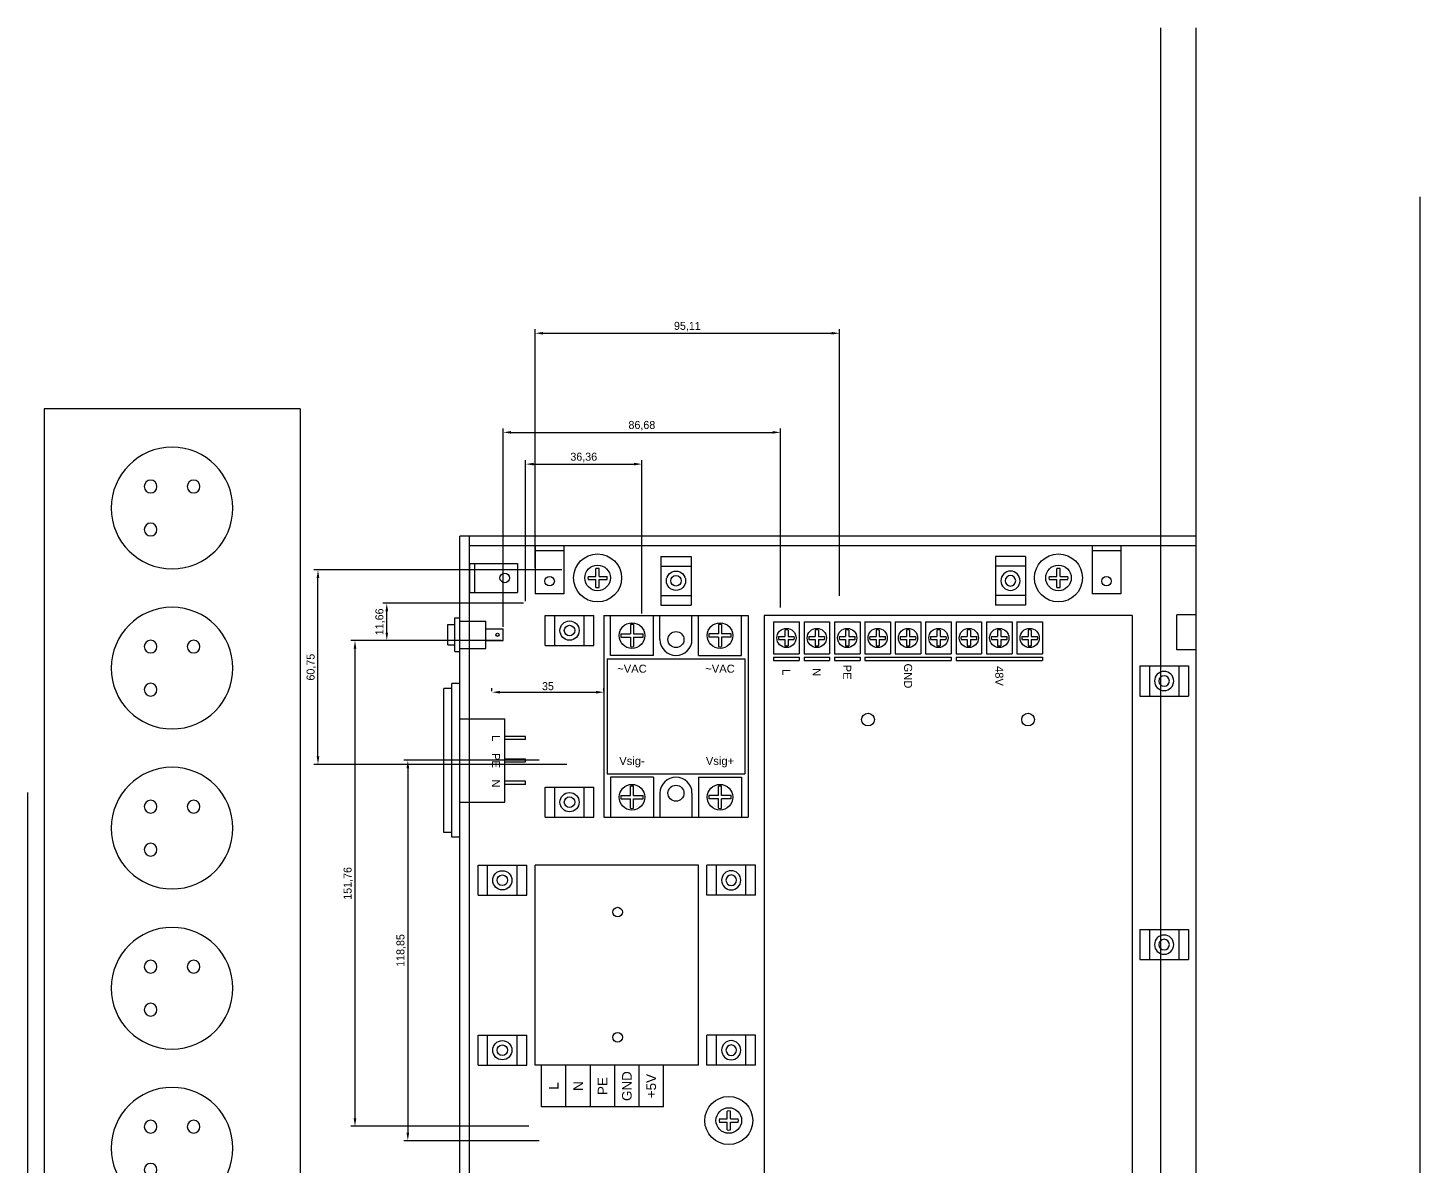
# Model space of a CAD drawing. Header units: millimetres. Extents: x 568 to 6362, y 128 to 4828.
# Drawn here: x 1117.5 to 1552.5, y 1279.4 to 1635 of the extents above; entities that cross this region are included whole.
import ezdxf

# ---------------------------------------------------------------- set-up
doc = ezdxf.new("R2010")
doc.units = ezdxf.units.MM
doc.dimstyles.new('ISO-25', dxfattribs={"dimtxt": 2.5, "dimasz": 2.5, "dimexe": 1.25, "dimexo": 0.625, "dimtad": 1, "dimtxsty": 'Standard', "dimcen": 2.5, "dimadec": 0, "dimazin": 0, "dimtfac": 1, "dimtmove": 0, "dimatfit": 3, "dimfxl": 1, "dimarcsym": 0})

# ---------------------------------------------------------------- blocks, each defined once
blk = doc.blocks.new('Z$W@#4827')
at = {"color": 102}
for p, q in [((0, 115), (0, 0)), ((0, 115), (215, 115)), ((215, 115), (215, 0)), ((2, 79), (2, 87)), ((2, 87), (12, 87)), ((12, 79), (12, 87)), ((13, 60), (13, 87)), ((13, 87), (14, 87)), ((14, 60), (14, 87)), ((4.55, 83.5), (6.5, 83.5)), ((6.5, 83.5), (6.5, 85.45)), ((7.5, 83.5), (7.5, 85.45)), ((7.5, 83.5), (9.45, 83.5)), ((2, 79), (12, 79)), ((4.55, 82.5), (6.5, 82.5)), ((6.5, 80.55), (6.5, 82.5)), ((7.5, 80.55), (7.5, 82.5)), ((7.5, 82.5), (9.45, 82.5)), ((2, 69.5), (2, 77.5)), ((2, 77.5), (12, 77.5)), ((4.55, 74), (6.5, 74)), ((6.5, 74), (6.5, 75.95)), ((7.5, 74), (7.5, 75.95)), ((7.5, 74), (9.45, 74)), ((12, 69.5), (12, 77.5)), ((4.55, 73), (6.5, 73)), ((6.5, 71.05), (6.5, 73)), ((7.5, 71.05), (7.5, 73)), ((7.5, 73), (9.45, 73)), ((2, 69.5), (12, 69.5)), ((2, 60), (2, 68)), ((2, 68), (12, 68)), ((6.5, 64.5), (6.5, 66.45)), ((7.5, 64.5), (7.5, 66.45)), ((12, 60), (12, 68)), ((4.55, 64.5), (6.5, 64.5)), ((4.55, 63.5), (6.5, 63.5)), ((6.5, 61.55), (6.5, 63.5)), ((7.5, 64.5), (9.45, 64.5)), ((7.5, 61.55), (7.5, 63.5)), ((7.5, 63.5), (9.45, 63.5)), ((2, 60), (12, 60)), ((2, 50.5), (2, 58.5)), ((2, 58.5), (12, 58.5)), ((6.5, 55), (6.5, 56.95)), ((7.5, 55), (7.5, 56.95)), ((12, 50.5), (12, 58.5)), ((13, 60), (14, 60)), ((13, 31.5), (13, 58.5)), ((13, 58.5), (14, 58.5)), ((14, 31.5), (14, 58.5)), ((4.55, 55), (6.5, 55)), ((4.55, 54), (6.5, 54)), ((6.5, 52.05), (6.5, 54)), ((7.5, 55), (9.45, 55)), ((7.5, 52.05), (7.5, 54)), ((7.5, 54), (9.45, 54)), ((2, 50.5), (12, 50.5)), ((2, 41), (2, 49)), ((2, 49), (12, 49)), ((12, 41), (12, 49)), ((4.55, 45.5), (6.5, 45.5)), ((4.55, 44.5), (6.5, 44.5)), ((6.5, 45.5), (6.5, 47.45)), ((6.5, 42.55), (6.5, 44.5)), ((7.5, 45.5), (7.5, 47.45)), ((7.5, 45.5), (9.45, 45.5)), ((7.5, 42.55), (7.5, 44.5)), ((7.5, 44.5), (9.45, 44.5)), ((2, 41), (12, 41)), ((2, 31.5), (2, 39.5)), ((2, 39.5), (12, 39.5)), ((12, 31.5), (12, 39.5)), ((4.55, 36), (6.5, 36)), ((4.55, 35), (6.5, 35)), ((6.5, 36), (6.5, 37.95)), ((6.5, 33.05), (6.5, 35)), ((7.5, 36), (7.5, 37.95)), ((7.5, 36), (9.45, 36)), ((7.5, 33.05), (7.5, 35)), ((7.5, 35), (9.45, 35)), ((2, 31.5), (12, 31.5)), ((13, 31.5), (14, 31.5)), ((2, 22), (2, 30)), ((2, 30), (12, 30)), ((4.55, 26.5), (6.5, 26.5)), ((6.5, 26.5), (6.5, 28.45)), ((7.5, 26.5), (7.5, 28.45)), ((7.5, 26.5), (9.45, 26.5)), ((12, 22), (12, 30)), ((13, 22), (13, 30)), ((13, 30), (14, 30)), ((14, 22), (14, 30)), ((2, 22), (12, 22)), ((4.55, 25.5), (6.5, 25.5)), ((6.5, 23.55), (6.5, 25.5)), ((7.5, 23.55), (7.5, 25.5)), ((7.5, 25.5), (9.45, 25.5)), ((13, 22), (14, 22)), ((2, 12.5), (2, 20.5)), ((2, 20.5), (12, 20.5)), ((6.5, 17), (6.5, 18.95)), ((7.5, 17), (7.5, 18.95)), ((12, 12.5), (12, 20.5)), ((13, 12.5), (13, 20.5)), ((13, 20.5), (14, 20.5)), ((14, 12.5), (14, 20.5)), ((4.55, 17), (6.5, 17)), ((4.55, 16), (6.5, 16)), ((6.5, 14.05), (6.5, 16)), ((7.5, 17), (9.45, 17)), ((7.5, 14.05), (7.5, 16)), ((7.5, 16), (9.45, 16)), ((2, 12.5), (12, 12.5)), ((2, 3), (2, 11)), ((2, 11), (12, 11)), ((6.5, 7.5), (6.5, 9.45)), ((7.5, 7.5), (7.5, 9.45)), ((12, 3), (12, 11)), ((13, 12.5), (14, 12.5)), ((13, 3), (13, 11)), ((13, 11), (14, 11)), ((14, 3), (14, 11)), ((4.55, 7.5), (6.5, 7.5)), ((4.55, 6.5), (6.5, 6.5)), ((6.5, 4.55), (6.5, 6.5)), ((7.5, 7.5), (9.45, 7.5)), ((7.5, 4.55), (7.5, 6.5)), ((7.5, 6.5), (9.45, 6.5)), ((0, 0), (215, 0)), ((2, 3), (12, 3)), ((13, 3), (14, 3))]:
    blk.add_line(p, q, dxfattribs=at)
for centre, radius in [((7, 83), 3), ((32.5, 82.5), 2), ((182.5, 82.5), 2), ((7, 73.5), 3), ((7, 64), 3), ((7, 54.5), 3), ((7, 45), 3), ((7, 35.5), 3), ((32.5, 32.5), 2), ((182.5, 32.5), 2), ((7, 26), 3), ((7, 16.5), 3), ((7, 7), 3)]:
    blk.add_circle(centre, radius, dxfattribs=at)
for centre, start, end in [((7, 83), 168.463, 191.537), ((7, 83), 78.463, 101.537), ((7, 83), 348.463, 11.537), ((7, 83), 258.463, 281.537), ((7, 73.5), 168.463, 191.537), ((7, 73.5), 78.463, 101.537), ((7, 73.5), 348.463, 11.537), ((7, 73.5), 258.463, 281.537), ((7, 64), 78.463, 101.537), ((7, 64), 168.463, 191.537), ((7, 64), 258.463, 281.537), ((7, 64), 348.463, 11.537), ((7, 54.5), 78.463, 101.537), ((7, 54.5), 168.463, 191.537), ((7, 54.5), 348.463, 11.537), ((7, 54.5), 258.463, 281.537), ((7, 45), 168.463, 191.537), ((7, 45), 78.463, 101.537), ((7, 45), 348.463, 11.537), ((7, 45), 258.463, 281.537), ((7, 35.5), 168.463, 191.537), ((7, 35.5), 78.463, 101.537), ((7, 35.5), 348.463, 11.537), ((7, 35.5), 258.463, 281.537), ((7, 26), 168.463, 191.537), ((7, 26), 78.463, 101.537), ((7, 26), 348.463, 11.537), ((7, 26), 258.463, 281.537), ((7, 16.5), 78.463, 101.537), ((7, 16.5), 168.463, 191.537), ((7, 16.5), 258.463, 281.537), ((7, 16.5), 348.463, 11.537), ((7, 7), 78.463, 101.537), ((7, 7), 168.463, 191.537), ((7, 7), 258.463, 281.537), ((7, 7), 348.463, 11.537)]:
    blk.add_arc(centre, 2.5, start, end, dxfattribs=at)
at = {"color": 102, "char_height": 2.5, "attachment_point": 5}
for s, insert, width in [('{\\fArial|b0|i0|c238|p0;48V}', (18.87, 73.5), 9.7468), ('{\\fArial|b0|i0|c238|p0;GND}', (18.87, 45), 9.7468), ('{\\fArial|b0|i0|c238|p0;PE}', (17.68, 26), 7.3506), ('{\\fArial|b0|i0|c238|p0;N}', (17.68, 16.5), 7.3506), ('{\\fArial|b0|i0|c238|p0;L}', (17.68, 7), 7.3506)]:
    blk.add_mtext(s, dxfattribs=dict(at, insert=insert, width=width))
blk = doc.blocks.new('Z$W@#14604')
at = {"color": 30}
for p, q in [((0, 63), (45, 63)), ((0, 63), (0, 0)), ((2, 50.5), (2, 63)), ((15.5, 50.5), (15.5, 63)), ((17.5, 55.5), (17.5, 63)), ((27.5, 55.5), (27.5, 63)), ((29.5, 50.5), (29.5, 63)), ((43, 50.5), (43, 63)), ((45, 63), (45, 0)), ((5.29, 57.25), (8.25, 57.25)), ((8.25, 60.21), (8.25, 57.25)), ((9.25, 60.21), (9.25, 57.25)), ((9.25, 57.25), (12.21, 57.25)), ((35.75, 57.25), (32.79, 57.25)), ((35.75, 60.21), (35.75, 57.25)), ((36.75, 60.21), (36.75, 57.25)), ((39.71, 57.25), (36.75, 57.25)), ((5.29, 56.25), (8.25, 56.25)), ((8.25, 56.25), (8.25, 53.29)), ((9.25, 56.25), (9.25, 53.29)), ((9.25, 56.25), (12.21, 56.25)), ((35.75, 56.25), (32.79, 56.25)), ((35.75, 56.25), (35.75, 53.29)), ((39.71, 56.25), (36.75, 56.25)), ((36.75, 56.25), (36.75, 53.29)), ((1, 49.5), (1, 13.5)), ((1, 49.5), (44, 49.5)), ((15.5, 50.5), (2, 50.5)), ((29.5, 50.5), (43, 50.5)), ((44, 49.5), (44, 13.5)), ((1, 13.5), (44, 13.5)), ((2, 12.5), (2, 0)), ((15.5, 12.5), (2, 12.5)), ((8.25, 6.75), (8.25, 9.71)), ((9.25, 6.75), (9.25, 9.71)), ((15.5, 12.5), (15.5, 0)), ((29.5, 12.5), (29.5, 0)), ((29.5, 12.5), (43, 12.5)), ((35.75, 6.75), (35.75, 9.71)), ((36.75, 6.75), (36.75, 9.71)), ((43, 12.5), (43, 0)), ((5.29, 6.75), (8.25, 6.75)), ((5.29, 5.75), (8.25, 5.75)), ((8.25, 2.79), (8.25, 5.75)), ((9.25, 6.75), (12.21, 6.75)), ((9.25, 2.79), (9.25, 5.75)), ((9.25, 5.75), (12.21, 5.75)), ((17.5, 7.5), (17.5, 0)), ((27.5, 7.5), (27.5, 0)), ((35.75, 6.75), (32.79, 6.75)), ((35.75, 5.75), (32.79, 5.75)), ((35.75, 2.79), (35.75, 5.75)), ((39.71, 6.75), (36.75, 6.75)), ((36.75, 2.79), (36.75, 5.75)), ((39.71, 5.75), (36.75, 5.75)), ((0, 0), (45, 0))]:
    blk.add_line(p, q, dxfattribs=at)
for centre, radius in [((8.75, 56.75), 4), ((22.5, 55.5), 2.5), ((36.25, 56.75), 4), ((8.75, 6.25), 4), ((22.5, 7.5), 2.5), ((36.25, 6.25), 4)]:
    blk.add_circle(centre, radius, dxfattribs=at)
for centre, radius, start, end in [((8.75, 56.75), 3.5, 171.7868, 188.2132), ((8.75, 56.75), 3.5, 81.7868, 98.2132), ((8.75, 56.75), 3.5, 351.7868, 8.2132), ((36.25, 56.75), 3.5, 171.7868, 188.2132), ((36.25, 56.75), 3.5, 81.7868, 98.2132), ((36.25, 56.75), 3.5, 351.7868, 8.2132), ((8.75, 56.75), 3.5, 261.7868, 278.2132), ((22.5, 55.5), 5, 180, 0), ((36.25, 56.75), 3.5, 261.7868, 278.2132), ((8.75, 6.25), 3.5, 81.7868, 98.2132), ((22.5, 7.5), 5, 0, 180), ((36.25, 6.25), 3.5, 81.7868, 98.2132), ((8.75, 6.25), 3.5, 171.7868, 188.2132), ((8.75, 6.25), 3.5, 351.7868, 8.2132), ((36.25, 6.25), 3.5, 171.7868, 188.2132), ((36.25, 6.25), 3.5, 351.7868, 8.2132), ((8.75, 6.25), 3.5, 261.7868, 278.2132), ((36.25, 6.25), 3.5, 261.7868, 278.2132)]:
    blk.add_arc(centre, radius, start, end, dxfattribs=at)
at = {"color": 30, "char_height": 2.5, "width": 13.5, "attachment_point": 5}
for s, insert in [('{\\fArial|b0|i0|c238|p0;~VAC}', (8.75, 46.38)), ('{\\fArial|b0|i0|c238|p0;~VAC}', (36.25, 46.38)), ('{\\fArial|b0|i0|c238|p0;Vsig-}', (8.75, 17.21)), ('{\\fArial|b0|i0|c238|p0;Vsig+}', (36.25, 17.21))]:
    blk.add_mtext(s, dxfattribs=dict(at, insert=insert))
blk = doc.blocks.new('Z$W@#153')
at = {"color": 52}
for p, q in [((0, 0), (0, 80)), ((0, 80), (480, 80)), ((480, 0), (480, 80)), ((0, 0), (480, 0))]:
    blk.add_line(p, q, dxfattribs=at)
for centre, radius in [((31, 40), 19), ((81, 40), 19), ((131, 40), 19), ((181, 40), 19), ((231, 40), 19), ((281, 40), 19), ((331, 40), 19), ((381, 40), 19), ((449, 40), 19), ((24.28, 46.72), 2), ((37.72, 46.72), 2), ((74.28, 46.72), 2), ((87.72, 46.72), 2), ((124.28, 46.72), 2), ((137.72, 46.72), 2), ((174.28, 46.72), 2), ((187.72, 46.72), 2), ((224.28, 46.72), 2), ((237.72, 46.72), 2), ((274.28, 46.72), 2), ((287.72, 46.72), 2), ((324.28, 46.72), 2), ((337.72, 46.72), 2), ((374.28, 46.72), 2), ((387.72, 46.72), 2), ((24.28, 33.28), 2), ((74.28, 33.28), 2), ((124.28, 33.28), 2), ((174.28, 33.28), 2), ((224.28, 33.28), 2), ((274.28, 33.28), 2), ((324.28, 33.28), 2), ((374.28, 33.28), 2)]:
    blk.add_circle(centre, radius, dxfattribs=at)
blk = doc.blocks.new('Z$W@#26962')
at = {"color": 103}
for p, q in [((0, 10.9), (0, 49)), ((0, 49), (13, 49)), ((13, 0), (13, 51)), ((13, 51), (75.5, 51)), ((75.5, 0), (75.5, 51)), ((0, 41.38), (13, 41.38)), ((0, 33.76), (13, 33.76)), ((0, 26.14), (13, 26.14)), ((0, 18.52), (13, 18.52)), ((0, 10.9), (13, 10.9)), ((13, 0), (75.5, 0))]:
    blk.add_line(p, q, dxfattribs=at)
for centre in [(21.75, 25.25), (60.85, 25.25)]:
    blk.add_circle(centre, 1.5, dxfattribs=at)
at = {"color": 103, "char_height": 3, "width": 13, "attachment_point": 5}
for s, insert in [('{\\fArial|b0|i0|c238|p0;L}', (6.5, 45.19)), ('{\\fArial|b0|i0|c238|p0;N}', (6.5, 37.57)), ('{\\fArial|b0|i0|c238|p0;PE}', (6.5, 29.95)), ('{\\fArial|b0|i0|c238|p0;GND}', (6.5, 22.33)), ('{\\fArial|b0|i0|c238|p0;+5V}', (6.5, 14.71))]:
    blk.add_mtext(s, dxfattribs=dict(at, insert=insert))
blk = doc.blocks.new('Z$W@#26500')
at = {"color": 52}
for p, q in [((0, 15.1), (10.5, 15.1)), ((0, 15.1), (0, 13.5)), ((0, 13.5), (10.5, 13.5)), ((1, 13.5), (1, 5.4)), ((2.05, 17.24), (8.45, 17.24)), ((2.05, 17.24), (2.05, 15.1)), ((8.45, 17.24), (8.45, 15.1)), ((9.5, 13.5), (9.5, 5.4)), ((10.5, 15.1), (10.5, 13.5)), ((1, 5.4), (9.5, 5.4)), ((3.45, 5.4), (3.45, 0)), ((7.05, 5.4), (7.05, 0)), ((3.45, 0), (7.05, 0))]:
    blk.add_line(p, q, dxfattribs=at)
blk.add_circle((5.25, 1.77), 0.5, dxfattribs=at)
blk = doc.blocks.new('Z$W@#17673')
at = {"color": 191}
for p, q in [((16.5, 25.5), (16.5, 19)), ((17.5, 25.5), (16.5, 25.5)), ((17.5, 25.5), (17.5, 19)), ((23.5, 19), (23.5, 25.5)), ((24.5, 25.5), (23.5, 25.5)), ((24.5, 19), (24.5, 25.5)), ((30.5, 25.5), (30.5, 19)), ((31.5, 25.5), (30.5, 25.5)), ((31.5, 25.5), (31.5, 19)), ((11, 5), (11, 19)), ((37, 19), (11, 19)), ((37, 5), (37, 19)), ((48, 5), (0, 5)), ((0, 5), (0, 2.5)), ((48, 5), (48, 2.5)), ((48, 2.5), (0, 2.5)), ((1.5, 2.5), (1.5, 0)), ((46.5, 0), (1.5, 0)), ((46.5, 2.5), (46.5, 0))]:
    blk.add_line(p, q, dxfattribs=at)
at = {"color": 191, "char_height": 2.5, "width": 4.6993, "attachment_point": 5}
for s, insert in [('{\\fArial|b0|i0|c238|p0;L}', (17.07, 16.25)), ('{\\fArial|b0|i0|c238|p0;PE}', (24.04, 16.25)), ('{\\fArial|b0|i0|c238|p0;N}', (31.19, 16.25))]:
    blk.add_mtext(s, dxfattribs=dict(at, insert=insert))
blk = doc.blocks.new('Z$W@#41')
at = {"color": 53}
for p, q in [((0, 0), (0, 9.4)), ((0, 9.4), (15.2, 9.4)), ((3, 0), (3, 9.4)), ((12.2, 0), (12.2, 9.4)), ((15.2, 0), (15.2, 9.4)), ((0, 0), (15.2, 0))]:
    blk.add_line(p, q, dxfattribs=at)
for radius in [3, 1.65]:
    blk.add_circle((7.6, 4.7), radius, dxfattribs=at)
blk = doc.blocks.new('Z$W@#32757')
at = {"color": 161}
for p, q in [((7, 8), (7, 10.46)), ((8, 8), (8, 10.46)), ((4.54, 8), (7, 8)), ((4.54, 7), (7, 7)), ((7, 4.54), (7, 7)), ((8, 8), (10.46, 8)), ((8, 4.54), (8, 7)), ((8, 7), (10.46, 7))]:
    blk.add_line(p, q, dxfattribs=at)
for radius in [7.5, 4]:
    blk.add_circle((7.5, 7.5), radius, dxfattribs=at)
for start, end in [(80.4059, 99.5941), (170.4059, 189.5941), (260.4059, 279.5941), (350.4059, 9.5941)]:
    blk.add_arc((7.5, 7.5), 3, start, end, dxfattribs=at)
blk = doc.blocks.new('Z$W@#15141')
at = {"color": 221}
for p, q in [((0, 0), (0, 15)), ((0, 15), (9, 15)), ((9, 0), (9, 15)), ((0, 1.5), (9, 1.5)), ((0, 0), (9, 0))]:
    blk.add_line(p, q, dxfattribs=at)
blk.add_circle((4.5, 11), 1.5, dxfattribs=at)
blk = doc.blocks.new('*D264')
at = {"color": 0, "lineweight": -2}
for p, q in [((1272.39, 1455.25), (1228.41, 1455.25)), ((1229.66, 1446.09), (1229.66, 1452.75)), ((1265.39, 1443.59), (1228.41, 1443.59))]:
    blk.add_line(p, q, dxfattribs=at)
at = {"color": 0}
for points in [[(1230.08, 1452.75), (1229.25, 1452.75), (1229.66, 1455.25)], [(1229.25, 1446.09), (1230.08, 1446.09), (1229.66, 1443.59)]]:
    blk.add_solid(points, dxfattribs=at)
at = {"layer": 'Defpoints', "color": 0}
for p in [(1229.66, 1455.25), (1273.02, 1455.25), (1266.02, 1443.59)]:
    blk.add_point(p, dxfattribs=at)
at = {"color": 0, "insert": (1227.58, 1449.42), "char_height": 2.5, "attachment_point": 5, "rotation": 90}
blk.add_mtext('11,66', dxfattribs=at)
blk = doc.blocks.new('*D266')
at = {"color": 0, "lineweight": -2}
for p, q in [((1273.02, 1455.87), (1273.02, 1499.95)), ((1275.52, 1498.7), (1306.88, 1498.7)), ((1309.38, 1452.01), (1309.38, 1499.95))]:
    blk.add_line(p, q, dxfattribs=at)
at = {"color": 0}
for points in [[(1275.52, 1499.11), (1275.52, 1498.28), (1273.02, 1498.7)], [(1306.88, 1498.28), (1306.88, 1499.11), (1309.38, 1498.7)]]:
    blk.add_solid(points, dxfattribs=at)
at = {"layer": 'Defpoints', "color": 0}
for p in [(1309.38, 1498.7), (1273.02, 1455.25), (1309.38, 1451.39)]:
    blk.add_point(p, dxfattribs=at)
at = {"color": 0, "insert": (1291.2, 1500.78), "char_height": 2.5, "attachment_point": 5}
blk.add_mtext('36,36', dxfattribs=at)
blk = doc.blocks.new('*D267')
at = {"color": 0, "lineweight": -2}
for p, q in [((1265.39, 1443.59), (1218.48, 1443.59)), ((1219.73, 1441.09), (1219.73, 1294.33)), ((1274, 1291.83), (1218.48, 1291.83))]:
    blk.add_line(p, q, dxfattribs=at)
at = {"color": 0}
for points in [[(1220.15, 1441.09), (1219.32, 1441.09), (1219.73, 1443.59)], [(1219.32, 1294.33), (1220.15, 1294.33), (1219.73, 1291.83)]]:
    blk.add_solid(points, dxfattribs=at)
at = {"layer": 'Defpoints', "color": 0}
for p in [(1266.02, 1443.59), (1219.73, 1291.83), (1274.63, 1291.83)]:
    blk.add_point(p, dxfattribs=at)
at = {"color": 0, "insert": (1217.65, 1367.71), "char_height": 2.5, "attachment_point": 5, "rotation": 90}
blk.add_mtext('151,76', dxfattribs=at)
blk = doc.blocks.new('*D268')
at = {"color": 0, "lineweight": -2}
for p, q in [((1266.02, 1447.81), (1266.02, 1509.86)), ((1352.7, 1453.9), (1352.7, 1509.86)), ((1268.52, 1508.61), (1350.2, 1508.61))]:
    blk.add_line(p, q, dxfattribs=at)
at = {"color": 0}
for points in [[(1268.52, 1509.03), (1268.52, 1508.2), (1266.02, 1508.61)], [(1350.2, 1508.2), (1350.2, 1509.03), (1352.7, 1508.61)]]:
    blk.add_solid(points, dxfattribs=at)
at = {"layer": 'Defpoints', "color": 0}
for p in [(1352.7, 1508.61), (1352.7, 1453.27), (1266.02, 1447.19)]:
    blk.add_point(p, dxfattribs=at)
at = {"color": 0, "insert": (1309.36, 1510.7), "char_height": 2.5, "attachment_point": 5}
blk.add_mtext('86,68', dxfattribs=at)
blk = doc.blocks.new('*D269')
at = {"color": 0, "lineweight": -2}
for p, q in [((1262.52, 1427.73), (1262.52, 1428.68)), ((1265.02, 1427.43), (1295.02, 1427.43)), ((1297.52, 1427.73), (1297.52, 1428.68))]:
    blk.add_line(p, q, dxfattribs=at)
at = {"color": 0}
for points in [[(1265.02, 1427.85), (1265.02, 1427.02), (1262.52, 1427.43)], [(1295.02, 1427.02), (1295.02, 1427.85), (1297.52, 1427.43)]]:
    blk.add_solid(points, dxfattribs=at)
at = {"layer": 'Defpoints', "color": 0}
for p in [(1262.52, 1427.1), (1297.52, 1427.43), (1297.52, 1427.1)]:
    blk.add_point(p, dxfattribs=at)
at = {"color": 0, "insert": (1280.02, 1429.31), "char_height": 2.5, "attachment_point": 5}
blk.add_mtext('35', dxfattribs=at)
blk = doc.blocks.new('*D270')
at = {"color": 0, "lineweight": -2}
for p, q in [((1277.29, 1406.19), (1234.99, 1406.19)), ((1236.24, 1403.69), (1236.24, 1289.83)), ((1277.29, 1287.33), (1234.99, 1287.33))]:
    blk.add_line(p, q, dxfattribs=at)
at = {"color": 0}
for points in [[(1236.66, 1403.69), (1235.82, 1403.69), (1236.24, 1406.19)], [(1235.82, 1289.83), (1236.66, 1289.83), (1236.24, 1287.33)]]:
    blk.add_solid(points, dxfattribs=at)
at = {"layer": 'Defpoints', "color": 0}
for p in [(1277.91, 1406.19), (1236.24, 1287.33), (1277.91, 1287.33)]:
    blk.add_point(p, dxfattribs=at)
at = {"color": 0, "insert": (1234.16, 1346.76), "char_height": 2.5, "attachment_point": 5, "rotation": 90}
blk.add_mtext('118,85', dxfattribs=at)
blk = doc.blocks.new('*D271')
at = {"color": 0, "lineweight": -2}
for p, q in [((1284.39, 1465.64), (1206.92, 1465.64)), ((1208.17, 1407.39), (1208.17, 1463.14)), ((1285.96, 1404.89), (1206.92, 1404.89))]:
    blk.add_line(p, q, dxfattribs=at)
at = {"color": 0}
for points in [[(1208.59, 1463.14), (1207.75, 1463.14), (1208.17, 1465.64)], [(1207.75, 1407.39), (1208.59, 1407.39), (1208.17, 1404.89)]]:
    blk.add_solid(points, dxfattribs=at)
at = {"layer": 'Defpoints', "color": 0}
for p in [(1208.17, 1465.64), (1285.02, 1465.64), (1286.58, 1404.89)]:
    blk.add_point(p, dxfattribs=at)
at = {"color": 0, "insert": (1206.09, 1435.26), "char_height": 2.5, "attachment_point": 5, "rotation": 90}
blk.add_mtext('60,75', dxfattribs=at)
blk = doc.blocks.new('*D272')
at = {"color": 0, "lineweight": -2}
for p, q in [((1276.02, 1466.26), (1276.02, 1540.82)), ((1371.13, 1457.52), (1371.13, 1540.82)), ((1278.52, 1539.57), (1368.63, 1539.57))]:
    blk.add_line(p, q, dxfattribs=at)
at = {"color": 0}
for points in [[(1278.52, 1539.99), (1278.52, 1539.16), (1276.02, 1539.57)], [(1368.63, 1539.16), (1368.63, 1539.99), (1371.13, 1539.57)]]:
    blk.add_solid(points, dxfattribs=at)
at = {"layer": 'Defpoints', "color": 0}
for p in [(1371.13, 1539.57), (1276.02, 1465.64), (1371.13, 1456.89)]:
    blk.add_point(p, dxfattribs=at)
at = {"color": 0, "insert": (1323.57, 1541.66), "char_height": 2.5, "attachment_point": 5}
blk.add_mtext('95,11', dxfattribs=at)

msp = doc.modelspace()

# ---------------------------------------------------------------- linework, layer by layer
for p, q in [((1471.52, 1031.137), (1471.52, 1634.986)), ((1482.52, 1031.137), (1482.52, 1634.986)), ((1552.52, 1031.137), (1552.52, 1582.152)), ((1117.52, 896.137), (1117.52, 1396.137))]:
    msp.add_line(p, q)
at = {"color": 8}
msp.add_line((1482.52, 1101.637), (1482.52, 1505.319), dxfattribs=at)
at = {"color": 3}
for p, q in [((1252.52, 1111.137), (1252.52, 1476.137)), ((1482.52, 1476.137), (1252.52, 1476.137)), ((1255.52, 1111.137), (1255.52, 1476.137)), ((1482.52, 1473.137), (1255.52, 1473.137))]:
    msp.add_line(p, q, dxfattribs=at)
at = {"color": 6}
for p, q in [((1482.52, 1451.637), (1476.52, 1451.637)), ((1476.52, 1440.637), (1476.52, 1451.637)), ((1482.52, 1440.637), (1476.52, 1440.637))]:
    msp.add_line(p, q, dxfattribs=at)

# ---------------------------------------------------------------- block references
at = {"color": 52, "xscale": -1, "rotation": 90.00000000000001}
msp.add_blockref('Z$W@#153', (1202.582, 1515.974), dxfattribs=at)
at = {"color": 8}
for p, rotation in [((1285.02, 1473.137), 180), ((1459.02, 1473.137), 180), ((1255.52, 1467.637), -90.00000000000001)]:
    msp.add_blockref('Z$W@#15141', p, dxfattribs=dict(at, rotation=rotation))
at = {"color": 161}
for p in [(1288.02, 1455.637), (1432.02, 1455.637), (1329.02, 1286.137)]:
    msp.add_blockref('Z$W@#32757', p, dxfattribs=at)
at = {"color": 53, "rotation": -90.00000000000001}
msp.add_blockref('Z$W@#41', (1315.32, 1469.862), dxfattribs=at)
at = {"color": 53, "xscale": -1}
for p, rotation in [((1429.22, 1469.862), 90.00000000000001), ((1464.92, 1435.637), -180), ((1464.92, 1353.287), -180)]:
    msp.add_blockref('Z$W@#41', p, dxfattribs=dict(at, rotation=rotation))
at = {"color": 52, "rotation": 90}
msp.add_blockref('Z$W@#26500', (1266.02, 1440.137), dxfattribs=at)
at = {"color": 53}
for p in [(1279.17, 1441.987), (1279.17, 1388.387), (1258.17, 1363.987), (1258.17, 1310.887)]:
    msp.add_blockref('Z$W@#41', p, dxfattribs=at)
at = {"color": 240}
msp.add_blockref('Z$W@#14604', (1297.52, 1388.387), dxfattribs=at)
at = {"color": 240, "rotation": -90.00000000000001}
msp.add_blockref('Z$W@#4827', (1347.52, 1451.387), dxfattribs=at)
at = {"color": 221, "rotation": -90.00000000000001}
msp.add_blockref('Z$W@#17673', (1247.52, 1430.137), dxfattribs=at)
at = {"color": 103, "rotation": 89.99999999999999}
msp.add_blockref('Z$W@#26962', (1327.02, 1297.887), dxfattribs=at)
at = {"color": 53, "xscale": -0.9999999999999996}
for p in [(1344.87, 1363.987), (1344.87, 1310.887)]:
    msp.add_blockref('Z$W@#41', p, dxfattribs=at)

# ---------------------------------------------------------------- dimensions: what is measured, and where the dimension line sits
at = {"color": 1}
for base, p1, p2, picture, middle in [((1371.128, 1539.574), (1276.02, 1465.637), (1371.128, 1456.894), '*D272', (1323.574, 1541.657)), ((1352.704, 1508.615), (1266.02, 1447.187), (1352.704, 1453.272), '*D268', (1309.362, 1510.698)), ((1309.384, 1498.698), (1273.02, 1455.248), (1309.384, 1451.387), '*D266', (1291.202, 1500.781)), ((1297.52, 1427.435), (1262.523, 1427.102), (1297.52, 1427.102), '*D269', (1280.021, 1429.31))]:
    dim = msp.add_linear_dim(base=base, p1=p1, p2=p2, dimstyle='ISO-25', dxfattribs=at)
    dim.commit()
    dim.dimension.update_dxf_attribs({"geometry": picture, "text_midpoint": middle})
for base, p1, p2, picture, middle in [((1208.169, 1465.637), (1286.582, 1404.886), (1285.02, 1465.637), '*D271', (1206.086, 1435.261)), ((1229.662, 1455.248), (1266.02, 1443.587), (1273.02, 1455.248), '*D264', (1227.579, 1449.418)), ((1219.733, 1291.829), (1266.02, 1443.587), (1274.627, 1291.829), '*D267', (1217.65, 1367.708)), ((1236.24, 1287.334), (1277.914, 1406.186), (1277.914, 1287.334), '*D270', (1234.157, 1346.76))]:
    dim = msp.add_linear_dim(base=base, p1=p1, p2=p2, angle=90, dimstyle='ISO-25', dxfattribs=at)
    dim.commit()
    dim.dimension.update_dxf_attribs({"geometry": picture, "text_midpoint": middle})

doc.saveas('drawing.dxf')
